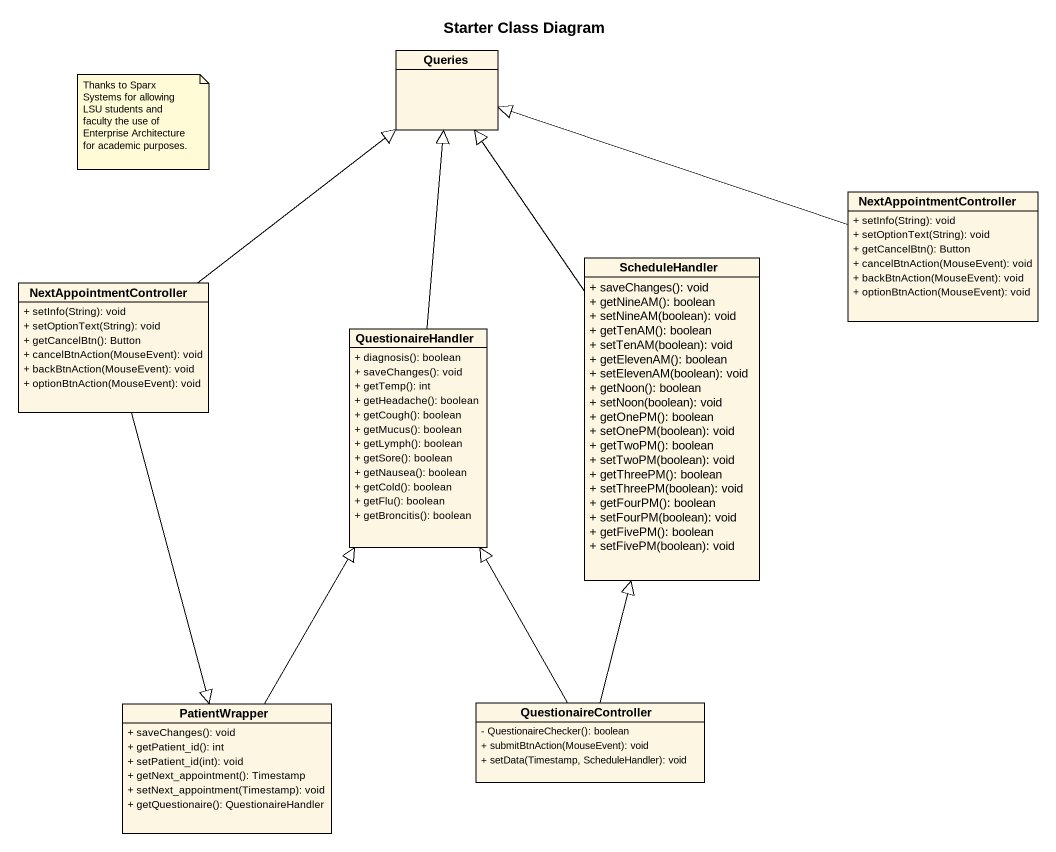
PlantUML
@startuml
title Starter Class Diagram
hide circle
hide empty members
skinparam classAttributeIconSize 0
class Queries
class NextAppointmentController {
  + setInfo(String): void
  + setOptionText(String): void
  + getCancelBtn(): Button
  + cancelBtnAction(MouseEvent): void
  + backBtnAction(MouseEvent): void
  + optionBtnAction(MouseEvent): void
}
class "NextAppointmentController" as NextAppointmentController_2 {
  + setInfo(String): void
  + setOptionText(String): void
  + getCancelBtn(): Button
  + cancelBtnAction(MouseEvent): void
  + backBtnAction(MouseEvent): void
  + optionBtnAction(MouseEvent): void
}
class ScheduleHandler {
  + saveChanges(): void
  + getNineAM(): boolean
  + setNineAM(boolean): void
  + getTenAM(): boolean
  + setTenAM(boolean): void
  + getElevenAM(): boolean
  + setElevenAM(boolean): void
  + getNoon(): boolean
  + setNoon(boolean): void
  + getOnePM(): boolean
  + setOnePM(boolean): void
  + getTwoPM(): boolean
  + setTwoPM(boolean): void
  + getThreePM(): boolean
  + setThreePM(boolean): void
  + getFourPM(): boolean
  + setFourPM(boolean): void
  + getFivePM(): boolean
  + setFivePM(boolean): void
}
class QuestionaireHandler {
  + diagnosis(): boolean
  + saveChanges(): void
  + getTemp(): int
  + getHeadache(): boolean
  + getCough(): boolean
  + getMucus(): boolean
  + getLymph(): boolean
  + getSore(): boolean
  + getNausea(): boolean
  + getCold(): boolean
  + getFlu(): boolean
  + getBroncitis(): boolean
}
class PatientWrapper {
  + saveChanges(): void
  + getPatient_id(): int
  + setPatient_id(int): void
  + getNext_appointment(): Timestamp
  + setNext_appointment(Timestamp): void
  + getQuestionaire(): QuestionaireHandler
}
class QuestionaireController {
  - QuestionaireChecker(): boolean
  + submitBtnAction(MouseEvent): void
  + setData(Timestamp, ScheduleHandler): void
}
NextAppointmentController -left-|> Queries
NextAppointmentController_2 -up-|> Queries
NextAppointmentController_2 --|> PatientWrapper
ScheduleHandler -up-|> Queries
QuestionaireHandler -up-|> Queries
PatientWrapper -up-|> QuestionaireHandler
QuestionaireController -up-|> ScheduleHandler
QuestionaireController -up-|> QuestionaireHandler
note as N1
  Thanks to Sparx Systems for allowing LSU students and faculty the use of Enterprise Architecture for academic purposes.
end note
@enduml
